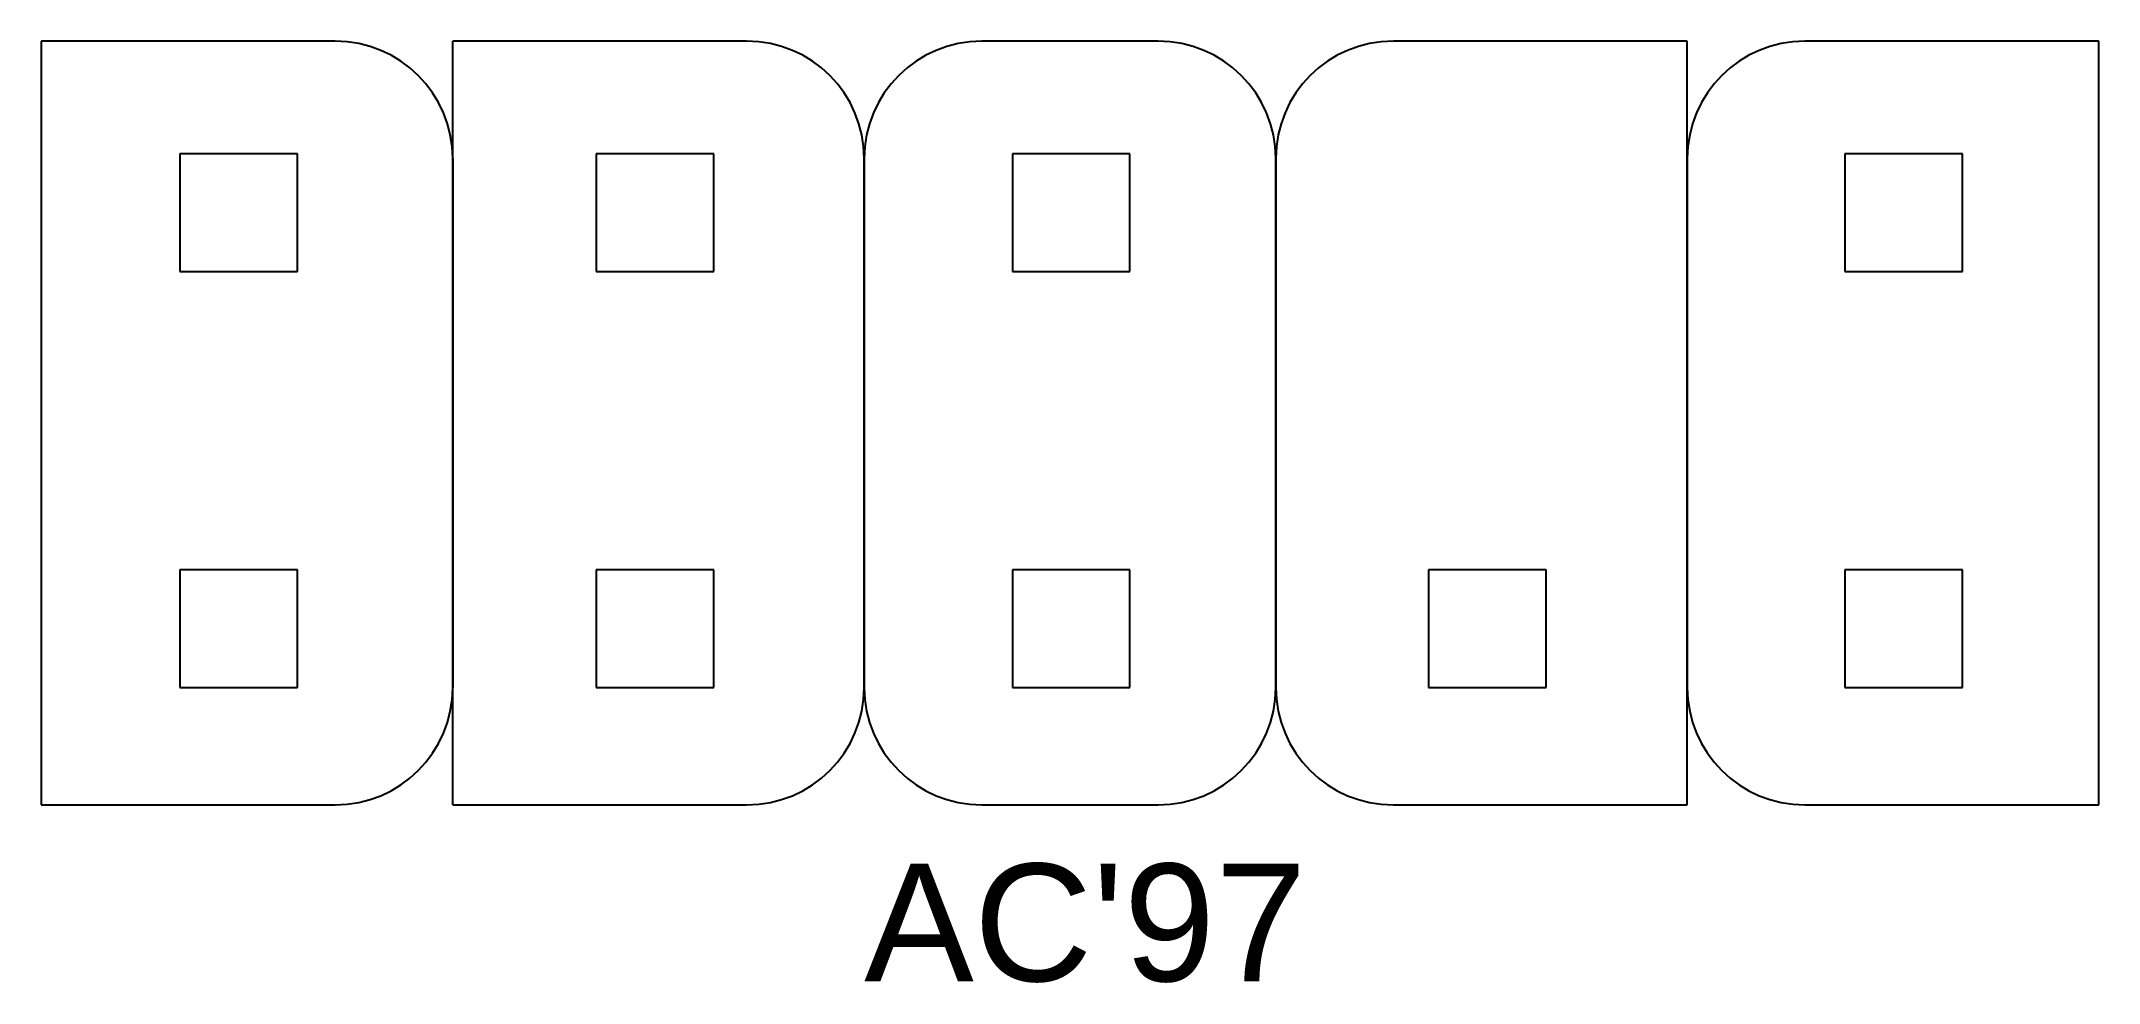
# Model space of a CAD drawing. Header units: millimetres. Extents: x 4 to 21.5, y 2.5 to 10.5.
import ezdxf

# ---------------------------------------------------------------- set-up
doc = ezdxf.new("R2010")
doc.units = ezdxf.units.MM
doc.layers.add('carcasa', color=7, linetype='Continuous', true_color=0x4b4126)
doc.layers.add('pini', color=2, linetype='Continuous')
doc.styles.get("Standard").update_dxf_attribs({"font": 'arial.ttf'})

msp = doc.modelspace()

# ---------------------------------------------------------------- linework, layer by layer
at = {"layer": 'carcasa'}
for p, q in [((6.5, 10.5), (4, 10.5)), ((4, 10.5), (4, 4)), ((7.5, 4), (7.5, 10.5)), ((10, 10.5), (7.5, 10.5)), ((13.5, 10.5), (12, 10.5)), ((18, 10.5), (15.5, 10.5)), ((18, 4), (18, 10.5)), ((21.5, 10.5), (19, 10.5)), ((21.5, 4), (21.5, 10.5)), ((7.5, 9.5), (7.5, 5)), ((11, 5), (11, 9.5)), ((11, 9.5), (11, 5)), ((14.5, 5), (14.5, 9.5)), ((14.5, 9.5), (14.5, 5)), ((18, 9.5), (18, 5)), ((4, 4), (6.5, 4)), ((7.5, 4), (10, 4)), ((12, 4), (13.5, 4)), ((15.5, 4), (18, 4)), ((19, 4), (21.5, 4))]:
    msp.add_line(p, q, dxfattribs=at)
for centre, start, end in [((6.5, 9.5), 0, 90), ((10, 9.5), 0, 90), ((12, 9.5), 90, 180), ((13.5, 9.5), 0, 90), ((15.5, 9.5), 90, 180), ((19, 9.5), 90, 180), ((6.5, 5), 270, 0), ((10, 5), 270, 0), ((12, 5), 180, 270), ((13.5, 5), 270, 0), ((15.5, 5), 180, 270), ((19, 5), 180, 270)]:
    msp.add_arc(centre, 1, start, end, dxfattribs=at)
at = {"layer": 'pini'}
for p, q in [((5.18, 9.54), (5.18, 8.54)), ((6.18, 9.54), (5.18, 9.54)), ((6.18, 8.54), (6.18, 9.54)), ((8.72, 9.54), (8.72, 8.54)), ((9.72, 9.54), (8.72, 9.54)), ((9.72, 8.54), (9.72, 9.54)), ((12.26, 9.54), (12.26, 8.54)), ((13.26, 9.54), (12.26, 9.54)), ((13.26, 8.54), (13.26, 9.54)), ((19.34, 9.54), (19.34, 8.54)), ((20.34, 9.54), (19.34, 9.54)), ((20.34, 8.54), (20.34, 9.54)), ((5.18, 8.54), (6.18, 8.54)), ((8.72, 8.54), (9.72, 8.54)), ((12.26, 8.54), (13.26, 8.54)), ((19.34, 8.54), (20.34, 8.54)), ((5.18, 6), (5.18, 5)), ((6.18, 6), (5.18, 6)), ((6.18, 5), (6.18, 6)), ((8.72, 6), (8.72, 5)), ((9.72, 6), (8.72, 6)), ((9.72, 5), (9.72, 6)), ((12.26, 6), (12.26, 5)), ((13.26, 6), (12.26, 6)), ((13.26, 5), (13.26, 6)), ((15.8, 6), (15.8, 5)), ((16.8, 6), (15.8, 6)), ((16.8, 5), (16.8, 6)), ((19.34, 6), (19.34, 5)), ((20.34, 6), (19.34, 6)), ((20.34, 5), (20.34, 6)), ((5.18, 5), (6.18, 5)), ((8.72, 5), (9.72, 5)), ((12.26, 5), (13.26, 5)), ((15.8, 5), (16.8, 5)), ((19.34, 5), (20.34, 5))]:
    msp.add_line(p, q, dxfattribs=at)

# ---------------------------------------------------------------- texts
at = {"insert": (11, 3.5), "char_height": 1, "attachment_point": 1}
msp.add_mtext_dynamic_manual_height_columns("{\\fArial|b0|i0|c238|p34;AC'97}", width=5.5, gutter_width=5, heights=[0], dxfattribs=at)

doc.saveas('drawing.dxf')
